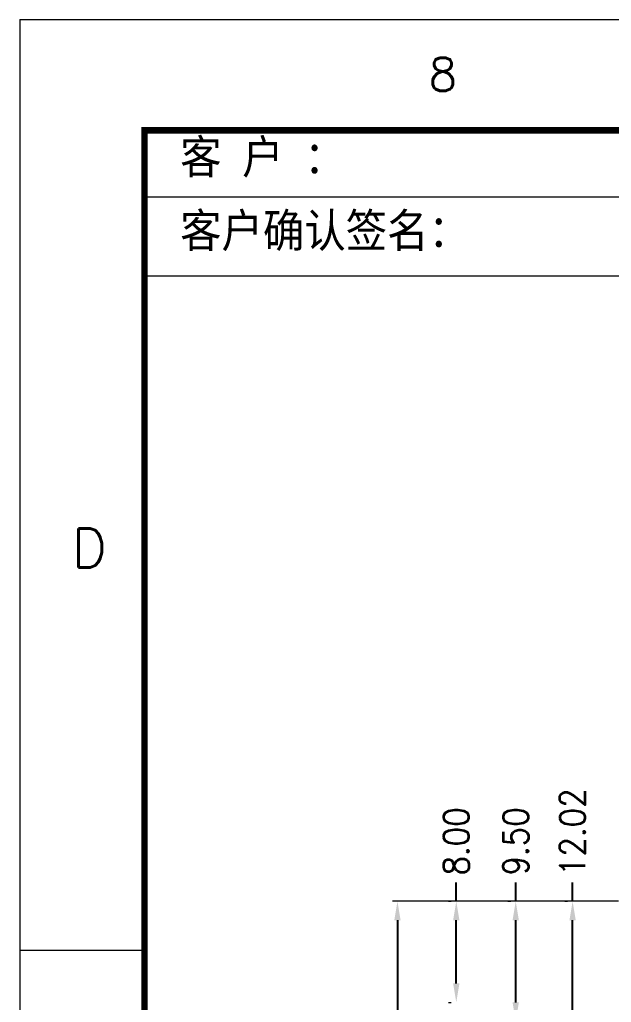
# Model space of a CAD drawing. Header units: millimetres. Extents: x 2909 to 3301, y 744 to 1021.
# Drawn here: x 2908.8 to 2955.7, y 943.6 to 1021.4 of the extents above; entities that cross this region are included whole.
import ezdxf

# ---------------------------------------------------------------- set-up
doc = ezdxf.new("R2010")
doc.units = ezdxf.units.MM
doc.layers.add('D', color=4, linetype='Continuous')
doc.styles.add('ROMANS', font='romans.shx', dxfattribs={"width": 0.9})
doc.dimstyles.new('ISO-25-1', dxfattribs={"dimtxt": 2, "dimasz": 1.5, "dimexe": 0.4, "dimexo": 0.625, "dimgap": 0.5, "dimtad": 0, "dimzin": 1, "dimdsep": 46, "dimtxsty": 'ROMANS', "dimcen": 2.5, "dimclrd": 4, "dimclre": 4, "dimclrt": 4, "dimadec": 0, "dimazin": 0, "dimtfac": 1, "dimtmove": 0, "dimatfit": 3, "dimfxl": 1, "dimlwe": 0, "dimarcsym": 0})

# ---------------------------------------------------------------- blocks, each defined once
blk = doc.blocks.new('*D8')
at = {"layer": 'D', "color": 0, "lineweight": 0}
for p, q in [((2956.232, 951.571), (2938.33, 951.571)), ((2956.232, 903.571), (2938.33, 903.571))]:
    blk.add_line(p, q, dxfattribs=at)
at = {"layer": 'D', "color": 0, "lineweight": -2}
for p, q in [((2938.73, 950.071), (2938.73, 938.314)), ((2938.73, 905.071), (2938.73, 916.828))]:
    blk.add_line(p, q, dxfattribs=at)
at = {"layer": 'D', "color": 0}
for points in [[(2938.48, 950.071), (2938.98, 950.071), (2938.73, 951.571)], [(2938.48, 905.071), (2938.98, 905.071), (2938.73, 903.571)]]:
    blk.add_solid(points, dxfattribs=at)
at = {"layer": 'Defpoints', "color": 0}
for p in [(2956.857, 951.571), (2938.73, 903.571), (2956.857, 903.571)]:
    blk.add_point(p, dxfattribs=at)
at = {"layer": 'D', "color": 0, "insert": (2938.73, 927.571), "char_height": 2, "attachment_point": 5, "rotation": 90, "style": 'ROMANS'}
blk.add_mtext('LCD 48.00%%P0.2', dxfattribs=at)
blk = doc.blocks.new('*D11')
at = {"layer": 'D', "color": 0, "lineweight": -2}
for p, q in [((2943.388, 951.571), (2943.388, 953.071)), ((2943.388, 945.071), (2943.388, 950.071))]:
    blk.add_line(p, q, dxfattribs=at)
at = {"layer": 'D', "color": 0, "lineweight": 0}
for p, q in [((2942.763, 951.571), (2942.988, 951.571)), ((2942.763, 943.571), (2942.988, 943.571))]:
    blk.add_line(p, q, dxfattribs=at)
at = {"layer": 'D', "color": 0}
for points in [[(2943.138, 950.071), (2943.638, 950.071), (2943.388, 951.571)], [(2943.138, 945.071), (2943.638, 945.071), (2943.388, 943.571)]]:
    blk.add_solid(points, dxfattribs=at)
at = {"layer": 'Defpoints', "color": 0}
for p in [(2943.388, 951.571), (2943.388, 951.571), (2943.388, 943.571)]:
    blk.add_point(p, dxfattribs=at)
at = {"layer": 'D', "color": 0, "insert": (2943.388, 956.314), "char_height": 2, "attachment_point": 5, "rotation": 90, "style": 'ROMANS'}
blk.add_mtext('8.00', dxfattribs=at)
blk = doc.blocks.new('*D12')
at = {"layer": 'D', "color": 0, "lineweight": -2}
for p, q in [((2948.094, 951.571), (2948.094, 953.071)), ((2948.094, 943.571), (2948.094, 950.071))]:
    blk.add_line(p, q, dxfattribs=at)
at = {"layer": 'D', "color": 0, "lineweight": 0}
for p, q in [((2947.469, 951.571), (2947.694, 951.571)), ((2947.469, 942.071), (2947.694, 942.071))]:
    blk.add_line(p, q, dxfattribs=at)
at = {"layer": 'D', "color": 0}
for points in [[(2947.844, 950.071), (2948.344, 950.071), (2948.094, 951.571)], [(2947.844, 943.571), (2948.344, 943.571), (2948.094, 942.071)]]:
    blk.add_solid(points, dxfattribs=at)
at = {"layer": 'Defpoints', "color": 0}
for p in [(2948.094, 951.571), (2948.094, 951.571), (2948.094, 942.071)]:
    blk.add_point(p, dxfattribs=at)
at = {"layer": 'D', "color": 0, "insert": (2948.094, 956.314), "char_height": 2, "attachment_point": 5, "rotation": 90, "style": 'ROMANS'}
blk.add_mtext('9.50', dxfattribs=at)
blk = doc.blocks.new('*D13')
at = {"layer": 'D', "color": 0, "lineweight": -2}
for p, q in [((2952.596, 951.571), (2952.596, 953.071)), ((2952.596, 941.056), (2952.596, 950.071))]:
    blk.add_line(p, q, dxfattribs=at)
at = {"layer": 'D', "color": 0, "lineweight": 0}
for p, q in [((2951.971, 951.571), (2952.196, 951.571)), ((2951.971, 939.556), (2952.196, 939.556))]:
    blk.add_line(p, q, dxfattribs=at)
at = {"layer": 'D', "color": 0}
for points in [[(2952.346, 950.071), (2952.846, 950.071), (2952.596, 951.571)], [(2952.346, 941.056), (2952.846, 941.056), (2952.596, 939.556)]]:
    blk.add_solid(points, dxfattribs=at)
at = {"layer": 'Defpoints', "color": 0}
for p in [(2952.596, 951.571), (2952.596, 951.571), (2952.596, 939.556)]:
    blk.add_point(p, dxfattribs=at)
at = {"layer": 'D', "color": 0, "insert": (2952.596, 957.043), "char_height": 2, "attachment_point": 5, "rotation": 90, "style": 'ROMANS'}
blk.add_mtext('12.02', dxfattribs=at)

msp = doc.modelspace()

# ---------------------------------------------------------------- linework, layer by layer
at = {"layer": 'D', "color": 0, "linetype": 'ByBlock', "lineweight": 0}
for p, q in [((2908.834, 1021.389), (2908.834, 744.07)), ((2908.834, 1021.389), (3301.031, 1021.389)), ((2958.781, 1007.345), (2918.709, 1007.345)), ((2958.781, 1001.084), (2918.709, 1001.084)), ((2908.834, 947.716), (2918.709, 947.716))]:
    msp.add_line(p, q, dxfattribs=at)
at = {"layer": 'D', "color": 0, "linetype": 'ByBlock', "lineweight": 0, "const_width": 0.515}
msp.add_lwpolyline([(3289.304, 1012.621), (2918.709, 1012.621), (2918.709, 752.838), (3289.304, 752.838), (3289.304, 1012.621)], dxfattribs=at)

# ---------------------------------------------------------------- texts
at = {"layer": 'D', "color": 0, "linetype": 'ByBlock', "lineweight": 0, "style": 'ROMANS'}
for s, height, p in [('8', 2.621, (2941.2, 1015.75)), ('D', 3.086, (2912.957, 978.018))]:
    msp.add_text(s, height=height, dxfattribs=at).set_placement(p)
at = {"layer": 'D', "color": 0, "linetype": 'ByBlock', "lineweight": 0, "char_height": 2.66785, "attachment_point": 1, "style": 'ROMANS'}
for s, insert, width in [('{\\fSimSun|b0|i0|c134|p2;客 户 ：   }', (2921.535, 1011.863), 47.76007), ('{\\fSimSun|b0|i0|c134|p2;客户确认签名：}', (2921.535, 1006.03), 35.36818)]:
    msp.add_mtext(s, dxfattribs=dict(at, insert=insert, width=width))

# ---------------------------------------------------------------- dimensions: what is measured, and where the dimension line sits
at = {"layer": 'D', "color": 0}
for base, p1, p2, picture, middle in [((2952.595717504, 951.571169971), (2952.595717504, 939.556169971), (2952.595717504, 951.571169971), '*D13', (2952.595717504, 957.042598543)), ((2943.388, 951.571), (2943.388, 943.571), (2943.388, 951.571), '*D11', (2943.388, 956.314)), ((2948.094, 951.571), (2948.094, 942.071), (2948.094, 951.571), '*D12', (2948.094, 956.314))]:
    dim = msp.add_linear_dim(base=base, p1=p1, p2=p2, angle=90, dimstyle='ISO-25-1', override={"dimclrd": 0, "dimclre": 0, "dimclrt": 0, "dimfxl": 1.25}, dxfattribs=at)
    dim.commit()
    dim.dimension.update_dxf_attribs({"geometry": picture, "text_midpoint": middle, "dimtype": 160})
dim = msp.add_linear_dim(base=(2938.73, 903.571), p1=(2956.857, 951.571), p2=(2956.857, 903.571), angle=90, text='LCD <>%%P0.2', dimstyle='ISO-25-1', override={"dimclrd": 0, "dimclre": 0, "dimclrt": 0, "dimfxl": 1.25}, dxfattribs=at)
dim.commit()
dim.dimension.update_dxf_attribs({"geometry": '*D8', "text_midpoint": (2938.73, 927.571)})

doc.saveas('drawing.dxf')
